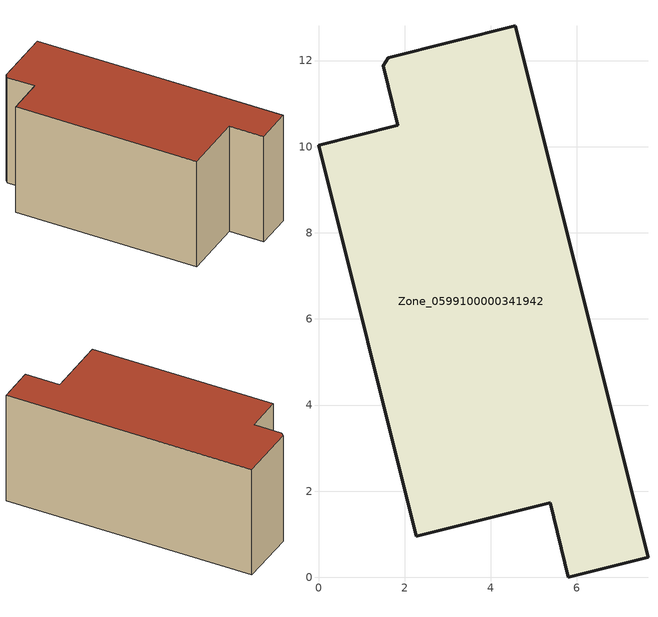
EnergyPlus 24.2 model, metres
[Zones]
Zone_0599100000341942
 floor ground (C_G): 1.84,10.5 1.5,11.88 1.62,12.07 4.57,12.81 7.65,0.47 5.8,0 5.38,1.73 2.27,0.95 0,10.04 z0
 wall outside (C_F): 1.62,12.07 1.5,11.88 1.84,10.5 0,10.04 2.27,0.95 5.38,1.73 5.8,0 7.65,0.47 4.57,12.81 1.62,12.07 z0:5.88
 roof outside (C_R): 1.5,11.88 1.84,10.5 0,10.04 2.27,0.95 5.38,1.73 5.8,0 7.65,0.47 4.57,12.81 1.62,12.07 z5.88
[BUILDING]
Pand.0599100000341942: North Axis=0; Terrain=City; Loads Convergence Tolerance Value=0.04; Temperature Convergence Tolerance Value=0.4; Solar Distribution=FullExterior; Maximum Number of Warmup Days=25; Minimum Number of Warmup Days=1
[Site:Location]
Rotterdam.The.Hague.AP_ZH_NLD Design_Conditions: Latitude=51.96; Longitude=4.45; Time Zone=1; Elevation=-4.5
[SITE:GROUNDTEMPERATURE:BUILDINGSURFACE]
18, 18, 18, 18, 18, 18, 18, 18, 18, 18, 18, 18
[MATERIAL] Thermal Absorptance=0.9; Solar Absorptance=0.7; Visible Absorptance=0.7
Name | Roughness | Thickness | Conductivity | Density | Specific Heat
G.TI.1992-2005 | MediumSmooth | 0.15 | 0.06 | 540 | 1210
F.TI.1992-2005 | Rough | 0.3 | 0.12 | 1920 | 840
R.TI.1992-2005 | MediumRough | 0.2 | 0.08 | 1500 | 1000
[CONSTRUCTION]
C_G: G.TI.1992-2005
C_F: F.TI.1992-2005
C_R: R.TI.1992-2005
[ZONE]
Zone_0599100000341942: Type=1; Multiplier=1; Ceiling Height=Autocalculate; Volume=Autocalculate; Floor Area=autocalculate; Part of Total Floor Area=Yes
[ZONEINFILTRATION:DESIGNFLOWRATE]
Infil_Zone_0599100000341942: Zone or ZoneList or Space or SpaceList=Zone_0599100000341942; Schedule=AlwaysOn; Design Flow Rate Calculation Method=Flow/Area; Flow Rate per Floor Area=0.0015; Constant Term Coefficient=1; Temperature Term Coefficient=0; Velocity Term Coefficient=0; Velocity Squared Term Coefficient=0
[HVACTEMPLATE:ZONE:IDEALLOADSAIRSYSTEM]
Zone_0599100000341942: Maximum Heating Supply Air Temperature=50; Minimum Cooling Supply Air Temperature=13; Maximum Heating Supply Air Humidity Ratio=0.0156; Minimum Cooling Supply Air Humidity Ratio=0.0077; Heating Limit=NoLimit; Cooling Limit=NoLimit; Dehumidification Control Type=ConstantSensibleHeatRatio; Cooling Sensible Heat Ratio=0.7; Dehumidification Setpoint=60; Humidification Control Type=None; Humidification Setpoint=30; Outdoor Air Method=None; Outdoor Air Flow Rate per Person=0.00944; Outdoor Air Flow Rate per Zone Floor Area=0; Outdoor Air Flow Rate per Zone=0; Demand Controlled Ventilation Type=None; Outdoor Air Economizer Type=NoEconomizer; Heat Recovery Type=None; Sensible Heat Recovery Effectiveness=0.7; Latent Heat Recovery Effectiveness=0.65
[ZONECONTROL:THERMOSTAT]
ThermostatControl_Zone_0599100000341942: Zone or ZoneList=Zone_0599100000341942; Control Type Schedule=DualSetpointControlType; Control 1=Thermostat_Zone_0599100000341942; Temperature Difference Between Cutout And Setpoint=0
[THERMOSTATSETPOINT:DUALSETPOINT]
Thermostat_Zone_0599100000341942: Heating Setpoint Temperature Schedule=HeatingSetpoint_Zone_0599100000341942; Cooling Setpoint Temperature Schedule=CoolingSetpoint_Zone_0599100000341942
[SCHEDULE:COMPACT]
HeatingSetpoint_Zone_0599100000341942: Through: 12/31, For: AllDays, Until: 24:00, 21
CoolingSetpoint_Zone_0599100000341942: Through: 12/31, For: AllDays, Until: 24:00, 24
DualSetpointControlType: Through: 12/31, For: AllDays, Until: 24:00, 4
AlwaysOn: Through: 12/31, For: AllDays, Until: 24:00, 1
